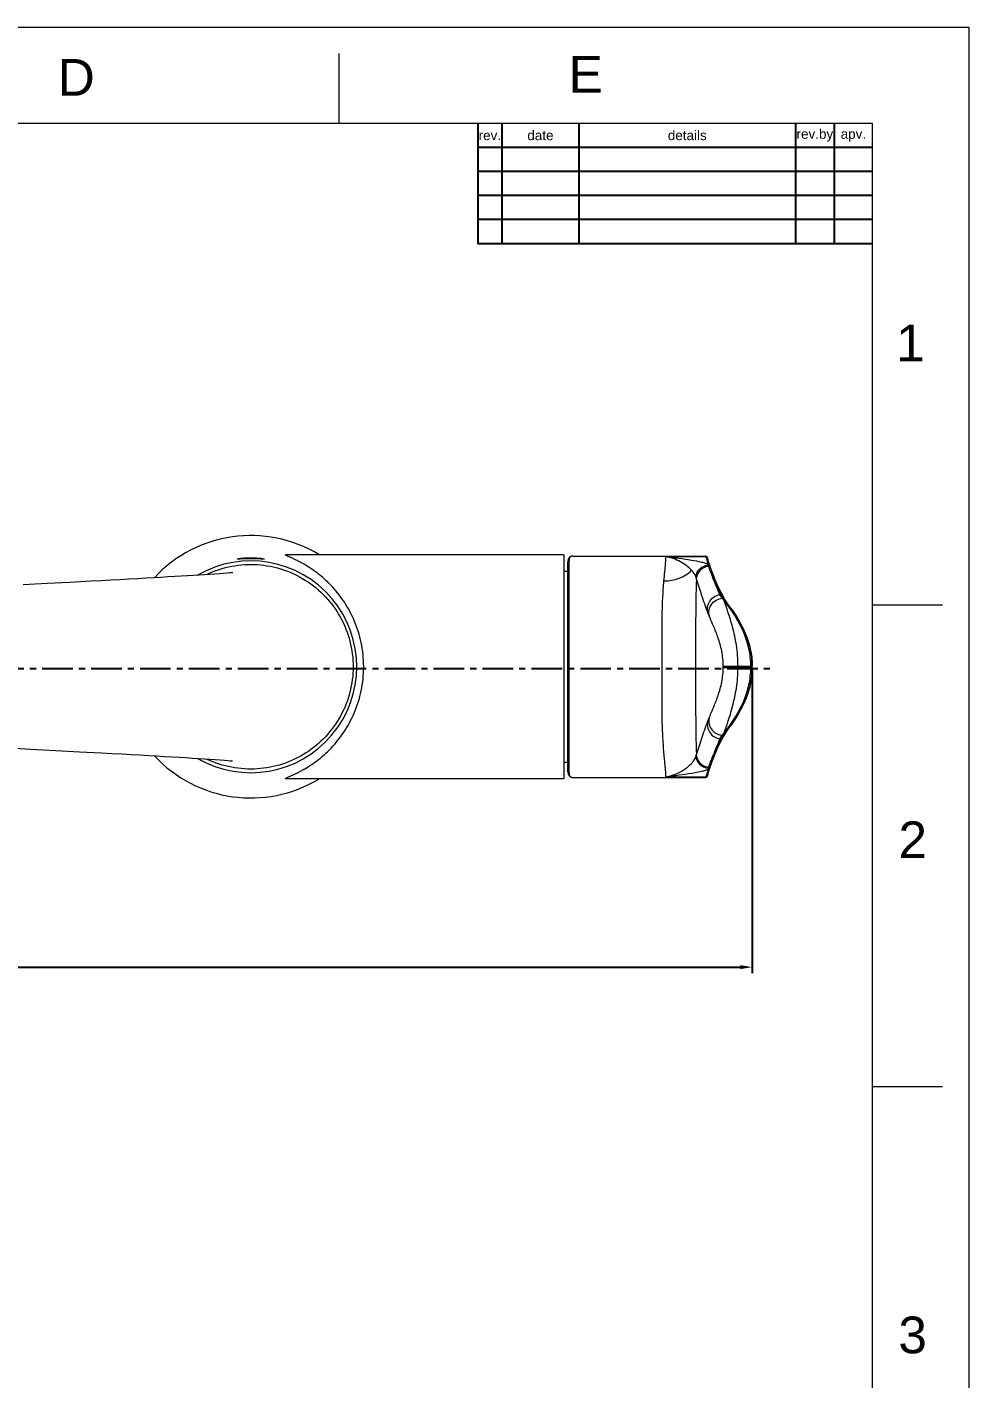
# Model space of a CAD drawing. Header units: millimetres. Extents: x 1991 to 2585, y -707 to 133.
# Drawn here: x 2389.1 to 2584.7, y -147.5 to 133.2 of the extents above; entities that cross this region are included whole.
import ezdxf

# ---------------------------------------------------------------- set-up
doc = ezdxf.new("R2010")
doc.units = ezdxf.units.MM
doc.header["$LTSCALE"] = 0.1
doc.linetypes.add('CENTERX2', pattern=[101.6, 63.5, -12.7, 12.7, -12.7])
doc.layers.get('0').update_dxf_attribs({"lineweight": 13})
for name, color, linetype in [('CENTER', 1, 'CENTERX2'), ('FORM', 7, 'Continuous'), ('TEXT', 2, 'Continuous')]:
    doc.layers.add(name, color=color, linetype=linetype)
doc.layers.add('DIM', color=3, linetype='Continuous', lineweight=9)
doc.styles.get("Standard").update_dxf_attribs({"font": 'arial.ttf'})
doc.dimstyles.new('ISO-25', dxfattribs={"dimtxt": 2.5, "dimasz": 2.5, "dimexe": 1.25, "dimexo": 0.625, "dimtad": 1, "dimlfac": 1.33325, "dimtxsty": 'Standard', "dimcen": 2.5, "dimadec": 0, "dimazin": 0, "dimtfac": 1, "dimtmove": 0, "dimatfit": 3, "dimfxl": 0, "dimarcsym": 0})

# ---------------------------------------------------------------- blocks, each defined once
blk = doc.blocks.new('*D21')
at = {"layer": 'Defpoints', "color": 0}
for p in [(2539.74, 0.23), (2208.18, -0.01), (2539.74, -62)]:
    blk.add_point(p, dxfattribs=at)
at = {"layer": 'DIM', "color": 3, "lineweight": -2}
for p, q in [((2208.18, -0.63), (2208.18, -63.25)), ((2539.74, -0.4), (2539.74, -63.25)), ((2210.68, -62), (2537.24, -62))]:
    blk.add_line(p, q, dxfattribs=at)
at = {"layer": 'DIM', "color": 3}
for points in [[(2210.68, -61.58), (2210.68, -62.41), (2208.18, -62)], [(2537.24, -61.58), (2537.24, -62.41), (2539.74, -62)]]:
    blk.add_solid(points, dxfattribs=at)
at = {"layer": 'DIM', "color": 3, "insert": (2373.96, -58.37), "char_height": 5, "attachment_point": 5}
blk.add_mtext('331,6', dxfattribs=at)

msp = doc.modelspace()

# ---------------------------------------------------------------- linework, layer by layer
at = {"color": 7, "linetype": 'Continuous'}
for p, q in [((1990.7425, 133.243), (2584.7424, 133.243)), ((2584.7425, 133.243), (2584.7425, -706.7567)), ((2453.9424, 113.2431), (2453.9424, 127.7791)), ((2564.7424, 113.243), (2010.7425, 113.243)), ((2564.7424, -686.7567), (2564.7424, 113.243)), ((2437.4101, 22.7772), (2437.5152, 22.9279)), ((2500.5949, 23.634), (2442.8791, 23.634)), ((2500.5949, 23.634), (2500.5949, -22.8659)), ((2502.4602, 23.384), (2502.2566, 23.3636)), ((2502.4632, 23.384), (2502.4606, 23.384)), ((2502.4816, 23.384), (2530.0598, 23.384)), ((2521.7187, 23.2881), (2530.1392, 23.2881)), ((2530.0605, 23.384), (2530.0598, 23.384)), ((2530.0663, 23.3834), (2530.0605, 23.384)), ((2530.0906, 23.3696), (2530.0663, 23.3834)), ((2530.0671, 23.3834), (2530.1109, 23.3797)), ((2530.1392, 23.2881), (2530.0906, 23.3696)), ((2530.1109, 23.3797), (2530.1261, 23.3768)), ((2530.2677, 23.3123), (2530.1255, 23.3775)), ((2530.2284, 23.0402), (2530.1393, 23.2881)), ((2530.3084, 22.7738), (2530.2284, 23.0402)), ((2530.6134, 21.7079), (2530.3084, 22.7738)), ((2530.4163, 23.1045), (2530.4153, 23.1068)), ((2431.8014, 19.9381), (2431.8421, 19.9439)), ((2501.406, -21.3198), (2501.406, 22.0879)), ((2501.706, -21.6066), (2501.706, 22.3747)), ((2530.6306, 21.5489), (2530.6784, 21.3202)), ((2530.7655, 21.0248), (2530.6783, 21.3201)), ((2530.9672, 21.2587), (2530.7415, 22.0608)), ((2530.7712, 21.0062), (2530.7655, 21.0248)), ((2530.9926, 21.1708), (2530.9672, 21.2587)), ((2531.0102, 21.1106), (2530.9716, 21.1908)), ((2531.0104, 21.1105), (2530.9926, 21.1708)), ((2531.011, 21.1081), (2531.0102, 21.1106)), ((2531.251, 20.3704), (2531.011, 21.1081)), ((2531.0159, 21.0891), (2531.2307, 20.4251)), ((2531.5678, 19.5292), (2531.251, 20.3704)), ((2531.2777, 20.2942), (2531.7931, 18.9409)), ((2393.3127, 17.6641), (2388.3289, 17.3954)), ((2397.9905, 17.9139), (2393.3127, 17.6641)), ((2531.5741, 18.8333), (2531.5662, 18.8538)), ((2531.801, 18.9204), (2531.5678, 19.5292)), ((2531.801, 18.9204), (2531.8426, 18.8124)), ((2533.0926, 15.2014), (2533.0031, 15.3562)), ((2533.5279, 14.6135), (2533.0926, 15.2014)), ((2533.1981, 15.4384), (2533.2768, 15.2527)), ((2533.8099, 14.2587), (2533.5279, 14.6134)), ((2533.7727, 14.5246), (2534.0408, 14.1739)), ((2533.81, 14.2586), (2533.8532, 14.1326)), ((2533.928, 14.1024), (2533.81, 14.2586)), ((2535.1187, 12.4923), (2533.928, 14.1024)), ((2534.0408, 14.1739), (2535.2504, 12.5803)), ((2535.2509, 12.5796), (2534.0536, 14.3616)), ((2530.5429, 11.5736), (2530.5294, 11.6095)), ((2530.6242, 11.3558), (2530.543, 11.5724)), ((2530.6232, 11.3606), (2530.543, 11.5722)), ((2530.6224, 11.3605), (2530.6842, 11.1992)), ((2535.1255, 12.4827), (2535.1187, 12.4923)), ((2564.7424, 13.243), (2579.2785, 13.243)), ((2530.9705, 10.5061), (2530.9226, 10.6191)), ((2533.7192, 0.2523), (2536.709, 0.2295)), ((2533.7193, 0.5185), (2536.7091, 0.5386)), ((2539.4397, 0.2295), (2536.709, 0.2295)), ((2536.7092, 0.5386), (2539.4397, 0.5386)), ((2539.4397, 0.5386), (2539.7397, 0.5411)), ((2539.4397, 0.2295), (2539.7397, 0.227)), ((2539.6216, -1.6305), (2539.7397, 0.227)), ((2539.7385, 0.5599), (2539.7387, 0.5412)), ((2530.5179, -10.8686), (2530.5257, -10.8479)), ((2530.6151, -10.6045), (2530.5256, -10.8466)), ((2530.6151, -10.6044), (2530.613, -10.6102)), ((2531.0174, -9.6159), (2530.9105, -9.8678)), ((2533.1315, -14.3843), (2533.5181, -13.8584)), ((2533.7604, -13.7727), (2533.4082, -14.5347)), ((2533.5182, -13.8585), (2533.7999, -13.5038)), ((2534.0307, -13.4189), (2533.7604, -13.7727)), ((2533.8, -13.5037), (2533.918, -13.3475)), ((2533.843, -13.378), (2533.8, -13.5038)), ((2533.918, -13.3475), (2535.1194, -11.7233)), ((2535.2509, -11.8117), (2534.0307, -13.4189)), ((2535.1194, -11.7233), (2535.1309, -11.7072)), ((2535.3751, -11.6411), (2535.2513, -11.811)), ((2384.326, -16.4099), (2389.9144, -16.713)), ((2389.9144, -16.713), (2395.1262, -16.9931)), ((2532.4786, -16.4467), (2532.4231, -16.5855)), ((2532.5169, -16.4626), (2533.2994, -14.9)), ((2532.5171, -16.4622), (2532.5169, -16.4626)), ((2533.398, -14.5567), (2532.5171, -16.4622)), ((2533.0121, -14.5884), (2533.1315, -14.3843)), ((2533.2132, -14.6584), (2533.2079, -14.671)), ((2533.289, -14.4796), (2533.2132, -14.6584)), ((2533.4082, -14.5347), (2533.398, -14.5567)), ((2395.1262, -16.9931), (2400.0036, -17.2524)), ((2400.0036, -17.2524), (2404.595, -17.4938)), ((2531.0143, -20.3408), (2531.2816, -19.5331)), ((2531.2686, -19.5659), (2531.02, -20.319)), ((2531.2945, -19.495), (2531.2686, -19.5659)), ((2531.2816, -19.5331), (2531.6303, -18.6142)), ((2531.8824, -17.9595), (2531.2945, -19.495)), ((2531.6303, -18.6142), (2531.89, -17.9398)), ((2531.6608, -17.8631), (2531.6647, -17.8532)), ((2531.8862, -17.9498), (2531.8824, -17.9595)), ((2530.1393, -22.52), (2530.2281, -22.272)), ((2530.2281, -22.272), (2530.3087, -22.0053)), ((2530.2704, -22.5422), (2530.3704, -22.4275)), ((2530.3087, -22.0053), (2530.6162, -20.9386)), ((2530.3704, -22.4275), (2530.4163, -22.3363)), ((2530.4152, -22.339), (2530.4163, -22.3363)), ((2530.6824, -20.5523), (2530.6344, -20.7769)), ((2530.6823, -20.5523), (2530.7703, -20.2575)), ((2530.6823, -20.5523), (2530.7267, -20.5553)), ((2530.7703, -20.2575), (2530.777, -20.2361)), ((2531.0135, -20.3435), (2531.0143, -20.3408)), ((2500.5949, -22.866), (2442.8374, -22.866)), ((2502.2532, -22.5947), (2502.4602, -22.616)), ((2502.4606, -22.616), (2502.4664, -22.6159)), ((2502.4815, -22.616), (2530.0593, -22.616)), ((2530.1392, -22.52), (2521.7215, -22.52)), ((2530.0592, -22.616), (2530.0599, -22.6159)), ((2530.0599, -22.6159), (2530.0658, -22.6153)), ((2530.0658, -22.6153), (2530.1149, -22.5697)), ((2530.1094, -22.6118), (2530.066, -22.6153)), ((2530.1256, -22.6088), (2530.1094, -22.6118)), ((2530.1149, -22.5697), (2530.1392, -22.52)), ((2530.1254, -22.6094), (2530.2704, -22.5422)), ((2564.7424, -86.757), (2579.2785, -86.757))]:
    msp.add_line(p, q, dxfattribs=at)
for points in [[(2502.4626, 23.384), (2501.8387, 23.2019), (2501.4997, 22.7297), (2501.406, 22.088)], [(2530.4163, 23.1044), (2530.369, 23.1979), (2530.2677, 23.3123)], [(2530.7415, 22.0608), (2530.5827, 22.6049), (2530.4153, 23.1068)], [(2431.8421, 19.9439), (2431.5992, 19.9172), (2431.2043, 19.8788), (2430.6503, 19.8304), (2429.9506, 19.7749), (2429.1219, 19.7145), (2428.1385, 19.6467), (2427.0961, 19.5763), (2426.0104, 19.5044), (2424.8781, 19.4306), (2423.6951, 19.3549), (2422.457, 19.2771), (2421.1621, 19.197), (2419.8092, 19.1147), (2418.3955, 19.0301), (2416.9182, 18.9431), (2415.3742, 18.8536), (2413.7603, 18.7615), (2412.0731, 18.6667), (2410.309, 18.5691), (2408.4643, 18.4685), (2406.5354, 18.3648), (2404.5185, 18.2579), (2402.4061, 18.1471), (2397.9905, 17.9139)], [(2534.0536, 14.3616), (2532.6468, 16.9537), (2531.8017, 18.9207)], [(2539.7397, 0.5411), (2539.6237, 2.3797), (2539.215, 4.599), (2538.5061, 6.8215), (2537.5579, 8.9158), (2536.4758, 10.792), (2535.3748, 12.4095), (2535.2509, 12.5796)], [(2530.6842, 11.1992), (2530.7935, 10.9282), (2530.9226, 10.6191)], [(2539.7397, 0.227), (2539.74, 0.2677), (2539.7397, 0.5411)], [(2535.3751, -11.6411), (2536.4755, -10.0244), (2537.5544, -8.1543), (2538.503, -6.0614), (2539.2093, -3.8538), (2539.6216, -1.6305)], [(2530.9109, -9.8668), (2530.7801, -10.1822), (2530.6731, -10.4506), (2530.613, -10.6102)], [(2533.2994, -14.9), (2534.4464, -12.9741), (2535.2513, -11.811)], [(2531.8862, -17.9498), (2531.996, -17.6717), (2532.3326, -16.871), (2532.5171, -16.4622)], [(2404.595, -17.4938), (2406.7449, -17.6078), (2408.7946, -17.7182), (2410.7485, -17.8251), (2412.611, -17.9287), (2414.3863, -18.029), (2416.0789, -18.1262), (2417.6933, -18.2205), (2419.2339, -18.312), (2420.7047, -18.4009), (2422.1094, -18.4873), (2423.4511, -18.5714), (2424.73, -18.653), (2425.9498, -18.7323), (2427.1141, -18.8094), (2428.2257, -18.8845), (2429.2531, -18.9556), (2430.1067, -19.0188), (2430.8071, -19.0755), (2431.3415, -19.1235), (2431.6965, -19.1593), (2431.7804, -19.1687)], [(2501.406, -21.3199), (2501.4988, -21.9591), (2501.8375, -22.4328), (2502.4663, -22.616)], [(2530.4152, -22.339), (2530.5823, -21.8385), (2530.7417, -21.2943)], [(2530.6344, -20.7769), (2530.6435, -20.7776), (2530.6525, -20.778), (2530.6615, -20.7782)], [(2530.7417, -21.2943), (2530.9714, -20.4872), (2530.9966, -20.4008), (2531.0137, -20.3434)]]:
    msp.add_lwpolyline(points, dxfattribs=at)
for centre, radius, start, end in [((2435.5949, 0.384), 27.25, 58.826503, 137.289271), ((2435.5949, 0.384), 22, 239.863592, 120.122435), ((2496.9817, -25.7879), 46.1635, 84.497467, 85.510903), ((2532.5764, 21.8379), 1.9673, 183.788825, 188.451761), ((2542.7679, 24.4862), 12.2311, 199.392301, 200.043602), ((2533.421, 12.394), 2.9833, 195.95174, 200.268086), ((2503.4654, -9.9943), 38.8275, 35.135764, 35.372769), ((2515.174, 0.3936), 18.5458, 359.563449, 0.385822), ((2515.1681, 0.3935), 21.5416, 359.563864, 0.385977), ((2521.2106, 0.384), 18.2297, 359.514264, 0.485736), ((2533.4122, -11.6239), 2.9771, 160.092327, 164.913366), ((2533.3892, -10.8985), 2.6857, 173.32118, 173.784384), ((2533.3489, -10.8927), 2.645, 157.201562, 173.343905), ((2533.5554, -13.5699), 0.291, 262.650163, 265.773183), ((2504.005, 10.3773), 38.1647, 324.64347, 324.838405), ((2633.5419, -57.6986), 109.3921, 157.794455, 158.638917), ((2673.2754, -72.8054), 151.6577, 158.241043, 158.790916), ((2596.9455, -42.7267), 69.8515, 156.244784, 157.819599), ((2628.8501, -54.9924), 103.7942, 157.140355, 158.200044), ((2533.0542, -14.297), 0.2944, 261.817527, 270.061038), ((2435.5949, 0.384), 27.25, 222.712004, 301.181437), ((2496.9817, 26.5559), 46.1635, 274.489097, 275.502533), ((2530.1404, -22.2209), 0.2991, 269.784804, 325.523362), ((2530.1425, -22.2224), 0.2965, 325.519363, 336.844745), ((2532.6137, -21.0797), 2.0025, 171.299192, 175.959366)]:
    msp.add_arc(centre, radius, start, end, dxfattribs=at)
for points, knots in [([(2432.8253, 22.7576), (2432.821, 22.7618), (2432.8521, 22.7871), (2432.8986, 22.7922), (2433.0006, 22.8233), (2433.2051, 22.86), (2433.5575, 22.917), (2433.8615, 22.9504), (2434.0358, 22.9671)], [0, 0, 0, 0, 0.01442163, 0.06098653, 0.14139667, 0.25581388, 0.57498736, 1, 1, 1, 1]), ([(2433.6704, 22.7724), (2433.5555, 22.7668), (2433.3549, 22.7587), (2433.091, 22.741), (2432.934, 22.7508), (2432.8419, 22.7411), (2432.8253, 22.7576)], [0, 0, 0, 0, 0.40731706, 0.71753317, 0.91685985, 1, 1, 1, 1]), ([(2435.5949, 22.8249), (2435.4185, 22.8249), (2434.7767, 22.8198), (2434.1352, 22.7949), (2433.6704, 22.7724)], [0, 0, 0, 0, 0.27481952, 1, 1, 1, 1]), ([(2434.0358, 22.9671), (2434.1551, 22.9785), (2434.6737, 23.0215), (2435.1944, 23.0394), (2435.5949, 23.0394)], [0, 0, 0, 0, 0.23026943, 1, 1, 1, 1]), ([(2435.5949, 23.0394), (2435.7707, 23.0394), (2436.412, 23.0294), (2437.053, 22.9845), (2437.5152, 22.9279)], [0, 0, 0, 0, 0.27400542, 1, 1, 1, 1]), ([(2437.3487, 22.7805), (2437.2178, 22.7866), (2436.6336, 22.8121), (2436.0487, 22.8249), (2435.5949, 22.8249)], [0, 0, 0, 0, 0.22404087, 1, 1, 1, 1]), ([(2438.3645, 22.7576), (2438.3581, 22.7512), (2438.3274, 22.7482), (2438.2726, 22.7435), (2438.1843, 22.7443), (2438.0114, 22.7484), (2437.7291, 22.7622), (2437.4863, 22.7741), (2437.3487, 22.7805)], [0, 0, 0, 0, 0.02665739, 0.08247647, 0.16863726, 0.28328079, 0.59398675, 1, 1, 1, 1]), ([(2437.5152, 22.9279), (2437.6403, 22.9125), (2437.846, 22.8855), (2438.1492, 22.8296), (2438.2524, 22.8076), (2438.3762, 22.7692), (2438.3645, 22.7576)], [0, 0, 0, 0, 0.43435775, 0.75248635, 0.94327108, 1, 1, 1, 1]), ([(2459.0347, 0.384), (2459.0347, 2.0659), (2458.6913, 5.3716), (2457.2331, 9.9801), (2455.3879, 13.3708), (2453.6608, 15.7162), (2452.2999, 17.268), (2450.8737, 18.6473), (2449.4062, 19.8589), (2447.9247, 20.907), (2446.6851, 21.6604), (2445.7187, 22.1858), (2445.0359, 22.5322), (2444.3959, 22.837), (2443.8975, 23.0625), (2443.5383, 23.2219), (2443.3086, 23.3241), (2443.1132, 23.4125), (2442.958, 23.4869), (2442.8576, 23.5392), (2442.8026, 23.5759), (2442.7815, 23.594), (2442.7689, 23.6128), (2442.7889, 23.6384), (2442.8154, 23.6337), (2442.8339, 23.6339)], [0, 0, 0, 0, 0.16716822, 0.32752561, 0.4775029, 0.54845125, 0.61672675, 0.68239663, 0.74544605, 0.80569153, 0.86261825, 0.88950926, 0.91500792, 0.93870815, 0.95996227, 0.96937892, 0.97776497, 0.98494408, 0.99070881, 0.99484298, 0.99623975, 0.9971834, 0.99773667, 0.99816813, 1, 1, 1, 1]), ([(2502.2566, 23.3636), (2502.1699, 23.3446), (2502.0004, 23.2744), (2501.8168, 23.0509), (2501.7209, 22.7391), (2501.706, 22.5048), (2501.706, 22.3747)], [0, 0, 0, 0, 0.21648411, 0.43049735, 0.68267455, 1, 1, 1, 1]), ([(2521.4034, 18.2495), (2521.4597, 18.8954), (2521.5667, 20.0412), (2521.6952, 21.3814), (2521.7575, 22.2305), (2521.7775, 22.6931), (2521.7707, 23.0323), (2521.7453, 23.2198), (2521.7187, 23.2882)], [0, 0, 0, 0, 0.38449832, 0.6824013, 0.79820939, 0.88954701, 0.95650492, 1, 1, 1, 1]), ([(2527.1495, 20.435), (2526.8367, 20.7754), (2526.1041, 21.4166), (2524.3522, 22.5309), (2522.8025, 23.0742), (2521.7187, 23.2881)], [0, 0, 0, 0, 0.22312885, 0.46678895, 1, 1, 1, 1]), ([(2521.7187, 23.2881), (2522.6647, 23.1739), (2524.4581, 22.9456), (2526.947, 22.5775), (2528.7621, 22.2451), (2529.9342, 21.9497), (2530.411, 21.7937), (2530.6133, 21.7079)], [0, 0, 0, 0, 0.31591095, 0.59929222, 0.8341408, 0.92713729, 1, 1, 1, 1]), ([(2530.4153, 23.1068), (2530.3924, 23.1608), (2530.3131, 23.255), (2530.1955, 23.2883), (2530.1393, 23.2881)], [0, 0, 0, 0, 0.51084436, 1, 1, 1, 1]), ([(2426.5565, 19.6166), (2428.1627, 20.3722), (2431.5824, 21.4793), (2436.9506, 21.8166), (2442.2376, 20.8061), (2447.1054, 18.5118), (2451.2532, 15.0829), (2454.4139, 10.7262), (2456.3955, 5.7256), (2456.8449, 2.1592), (2456.8449, 0.3841)], [0, 0, 0, 0, 0.12499923, 0.2499931, 0.37500145, 0.499999, 0.62499854, 0.75000244, 0.87499944, 1, 1, 1, 1]), ([(2501.406, 22.088), (2501.406, 22.1617), (2501.4734, 22.3167), (2501.63, 22.3747), (2501.706, 22.3747)], [0, 0, 0, 0, 0.49210014, 1, 1, 1, 1]), ([(2521.4034, 18.2495), (2522.4655, 18.2213), (2524.5867, 18.5293), (2526.4513, 19.6742), (2527.1482, 20.4354)], [0, 0, 0, 0, 0.50725312, 1, 1, 1, 1]), ([(2527.9957, 19.154), (2527.9531, 19.2634), (2527.7353, 19.7297), (2527.4174, 20.1432), (2527.1494, 20.4349)], [0, 0, 0, 0, 0.22870261, 1, 1, 1, 1]), ([(2527.9957, 19.1539), (2528.1226, 19.7617), (2528.7779, 20.9322), (2530.0068, 21.4828), (2530.6304, 21.5487)], [0, 0, 0, 0, 0.49751677, 1, 1, 1, 1]), ([(2528.1345, 18.5912), (2528.1859, 19.2414), (2528.7504, 20.556), (2530.0217, 21.2192), (2530.6784, 21.3201)], [0, 0, 0, 0, 0.49537121, 1, 1, 1, 1]), ([(2530.9019, 21.4912), (2530.8844, 21.5526), (2530.8069, 21.6662), (2530.6764, 21.7081), (2530.6133, 21.7079)], [0, 0, 0, 0, 0.50286735, 1, 1, 1, 1]), ([(2530.9463, 21.3326), (2530.9279, 21.3978), (2530.8424, 21.5193), (2530.6982, 21.5551), (2530.6306, 21.5489)], [0, 0, 0, 0, 0.49910598, 1, 1, 1, 1]), ([(2530.9716, 21.1908), (2530.9401, 21.2378), (2530.8492, 21.3138), (2530.7323, 21.3284), (2530.6783, 21.3201)], [0, 0, 0, 0, 0.50879288, 1, 1, 1, 1]), ([(2531.5662, 18.8538), (2531.4274, 19.2113), (2531.1551, 19.9258), (2530.8839, 20.6418), (2530.7712, 21.0062)], [0, 0, 0, 0, 0.50132303, 1, 1, 1, 1]), ([(2520.9957, 0.384), (2520.9956, 2.0742), (2520.9896, 5.3712), (2521.0025, 10.1177), (2521.1159, 14.3856), (2521.2982, 17.0418), (2521.4034, 18.2495)], [0, 0, 0, 0, 0.28365373, 0.55330922, 0.79656296, 1, 1, 1, 1]), ([(2528.1346, 18.5914), (2528.0286, 15.7668), (2527.956, 9.7008), (2527.9808, 0.3878), (2527.956, -8.9244), (2528.0283, -14.9991), (2528.1345, -17.8228)], [0, 0, 0, 0, 0.23284755, 0.4996453, 0.7672198, 1, 1, 1, 1]), ([(2528.1346, 18.5913), (2528.1305, 18.6383), (2528.1051, 18.8303), (2528.0481, 19.0171), (2527.9951, 19.1534)], [0, 0, 0, 0, 0.24407715, 1, 1, 1, 1]), ([(2530.5295, 11.608), (2530.2999, 12.2149), (2529.8585, 13.411), (2529.2647, 15.1927), (2528.6973, 16.9135), (2528.3335, 18.043), (2528.1345, 18.5912)], [0, 0, 0, 0, 0.26367416, 0.51794816, 0.76304759, 1, 1, 1, 1]), ([(2533.003, 15.3562), (2532.8758, 15.6445), (2532.3796, 16.7953), (2531.9138, 17.959), (2531.5741, 18.8333)], [0, 0, 0, 0, 0.25148816, 1, 1, 1, 1]), ([(2531.8426, 18.8124), (2532.1697, 17.9655), (2532.6149, 16.838), (2533.0799, 15.7187), (2533.1981, 15.4384)], [0, 0, 0, 0, 0.74906471, 1, 1, 1, 1]), ([(2530.5526, 11.5741), (2530.4414, 11.9631), (2530.3777, 12.8354), (2530.8419, 14.0822), (2531.7932, 15.004), (2532.6081, 15.2974), (2533.0031, 15.3562)], [0, 0, 0, 0, 0.23982362, 0.50202552, 0.76329712, 1, 1, 1, 1]), ([(2530.9226, 10.6191), (2530.7623, 10.9976), (2530.611, 11.9108), (2531.0814, 13.2732), (2532.1563, 14.2772), (2533.0837, 14.571), (2533.5279, 14.6135)], [0, 0, 0, 0, 0.22484697, 0.48543024, 0.75587344, 1, 1, 1, 1]), ([(2533.2768, 15.2526), (2533.317, 15.1584), (2533.4857, 14.9144), (2533.6573, 14.6773), (2533.7727, 14.5246)], [0, 0, 0, 0, 0.34856094, 1, 1, 1, 1]), ([(2533.8532, 14.1326), (2534.1142, 13.374), (2534.7403, 11.5781), (2535.6799, 8.5004), (2536.4815, 4.7276), (2536.7014, 1.9748), (2536.7091, 0.5386)], [0, 0, 0, 0, 0.17244316, 0.40884446, 0.69127325, 1, 1, 1, 1]), ([(2539.4397, 0.5386), (2539.4299, 1.7253), (2539.1674, 4.0466), (2537.8874, 8.1111), (2536.3259, 10.7775), (2535.2182, 12.3515)], [0, 0, 0, 0, 0.27980828, 0.54620552, 1, 1, 1, 1]), ([(2535.2571, 12.5711), (2536.4124, 10.9922), (2538.0646, 8.3071), (2539.44, 4.1689), (2539.7268, 1.782), (2539.7385, 0.5599)], [0, 0, 0, 0, 0.45095225, 0.71830908, 1, 1, 1, 1]), ([(2533.7193, 0.5181), (2533.7122, 1.5656), (2533.4892, 3.5969), (2532.6966, 6.3616), (2531.7942, 8.6199), (2531.2091, 9.9462), (2530.97, 10.5073)], [0, 0, 0, 0, 0.30120993, 0.58316215, 0.82461682, 1, 1, 1, 1]), ([(2456.8449, 0.3841), (2456.8449, -1.3911), (2456.3955, -4.9577), (2454.4136, -9.9585), (2451.2527, -14.3153), (2447.1045, -17.7443), (2442.2364, -20.0384), (2436.949, -21.0486), (2431.5806, -20.7108), (2428.1608, -19.6034), (2426.5546, -18.8476)], [0, 0, 0, 0, 0.12500056, 0.24999756, 0.37500146, 0.500001, 0.62499856, 0.7500069, 0.87500078, 1, 1, 1, 1]), ([(2442.8333, -22.866), (2442.8144, -22.8659), (2442.7875, -22.8713), (2442.7668, -22.8453), (2442.7801, -22.8266), (2442.8013, -22.8087), (2442.8562, -22.7722), (2442.9557, -22.72), (2443.11, -22.646), (2443.3047, -22.5579), (2443.5337, -22.456), (2443.8922, -22.2968), (2444.3902, -22.0715), (2445.0301, -21.7669), (2445.7132, -21.4207), (2446.6801, -20.8951), (2447.9206, -20.1417), (2449.4033, -19.0931), (2450.872, -17.8808), (2452.2993, -16.5007), (2453.6612, -14.9482), (2455.3884, -12.6018), (2457.2336, -9.2108), (2458.6916, -4.6027), (2459.0347, -1.2976), (2459.0347, 0.384)], [0, 0, 0, 0, 0.00187186, 0.00230088, 0.00285797, 0.00380976, 0.0052042, 0.00930496, 0.01503038, 0.02218034, 0.03054795, 0.03993974, 0.06116774, 0.08486275, 0.11036948, 0.13726505, 0.19422186, 0.2545032, 0.31759116, 0.38330011, 0.45161087, 0.52258195, 0.67256752, 0.83287298, 1, 1, 1, 1]), ([(2521.7215, -22.52), (2521.7573, -22.428), (2521.7795, -22.1623), (2521.7739, -21.6799), (2521.7276, -21.0078), (2521.6522, -20.1542), (2521.5539, -19.1245), (2521.3946, -17.431), (2521.1963, -14.9552), (2521.052, -11.609), (2520.9948, -7.8496), (2520.9919, -3.8063), (2520.9959, -1.0293), (2520.9958, 0.384)], [0, 0, 0, 0, 0.01292165, 0.03414119, 0.06345536, 0.10085033, 0.14629465, 0.19873768, 0.32336142, 0.47112351, 0.63674378, 0.81513163, 1, 1, 1, 1]), ([(2531.0175, -9.6155), (2531.2603, -9.0468), (2531.8434, -7.7203), (2532.7297, -5.4767), (2533.4961, -2.7589), (2533.7114, -0.7709), (2533.7192, 0.2529)], [0, 0, 0, 0, 0.18005008, 0.42194985, 0.70189829, 1, 1, 1, 1]), ([(2536.709, 0.2295), (2536.7002, -1.2094), (2536.4776, -3.9669), (2535.6711, -7.7446), (2534.7289, -10.8237), (2534.1029, -12.6199), (2533.843, -13.378)], [0, 0, 0, 0, 0.30898742, 0.5915573, 0.82791542, 1, 1, 1, 1]), ([(2535.2058, -11.6012), (2536.3146, -10.0271), (2537.8776, -7.3636), (2539.1647, -3.294), (2539.4298, -0.9661), (2539.4397, 0.2295)], [0, 0, 0, 0, 0.45319898, 0.71858123, 1, 1, 1, 1]), ([(2539.7385, 0.208), (2539.7268, -1.0196), (2539.4387, -3.4077), (2538.0618, -7.5421), (2536.4149, -10.2203), (2535.2621, -11.7964)], [0, 0, 0, 0, 0.28316131, 0.54963259, 1, 1, 1, 1]), ([(2528.1345, -17.8227), (2528.3326, -17.2765), (2528.6948, -16.1512), (2529.2607, -14.4373), (2529.8509, -12.6626), (2530.2914, -11.4721), (2530.518, -10.867)], [0, 0, 0, 0, 0.23704264, 0.48216826, 0.73641316, 1, 1, 1, 1]), ([(2530.5377, -10.8491), (2530.4327, -11.2385), (2530.381, -12.1077), (2530.8593, -13.3404), (2531.8115, -14.2453), (2532.6205, -14.5318), (2533.0123, -14.5884)], [0, 0, 0, 0, 0.24066412, 0.50306838, 0.76379952, 1, 1, 1, 1]), ([(2530.7193, -10.6077), (2530.6781, -10.9861), (2530.7646, -11.8041), (2531.3923, -12.8764), (2532.3771, -13.6093), (2533.1491, -13.8235), (2533.5182, -13.8585)], [0, 0, 0, 0, 0.2412091, 0.50400619, 0.76505767, 1, 1, 1, 1]), ([(2533.7604, -13.7728), (2533.6495, -13.9199), (2533.486, -14.1503), (2533.3278, -14.3883), (2533.289, -14.4796)], [0, 0, 0, 0, 0.64991338, 1, 1, 1, 1]), ([(2521.7215, -22.52), (2522.4252, -22.3797), (2523.7795, -21.9813), (2525.5978, -21.0385), (2526.8645, -20.022), (2527.632, -19.1109), (2527.9085, -18.6236), (2527.9989, -18.375)], [0, 0, 0, 0, 0.27700538, 0.54108809, 0.78652032, 0.89786779, 1, 1, 1, 1]), ([(2527.9989, -18.375), (2528.0165, -18.3293), (2528.0801, -18.1505), (2528.1223, -17.9631), (2528.1345, -17.8227)], [0, 0, 0, 0, 0.25807432, 1, 1, 1, 1]), ([(2530.6343, -20.7767), (2530.0098, -20.7104), (2528.7795, -20.158), (2528.1252, -18.9846), (2527.9996, -18.3758)], [0, 0, 0, 0, 0.50256062, 1, 1, 1, 1]), ([(2530.6824, -20.5522), (2530.0249, -20.4521), (2528.7514, -19.7894), (2528.1859, -18.4735), (2528.1345, -17.8227)], [0, 0, 0, 0, 0.50466312, 1, 1, 1, 1]), ([(2530.777, -20.2361), (2530.9026, -19.8343), (2531.2058, -19.0456), (2531.5066, -18.2571), (2531.6608, -17.8631)], [0, 0, 0, 0, 0.49875915, 1, 1, 1, 1]), ([(2501.706, -21.6066), (2501.63, -21.6066), (2501.4734, -21.5486), (2501.4061, -21.3936), (2501.406, -21.32)], [0, 0, 0, 0, 0.50789578, 1, 1, 1, 1]), ([(2501.706, -21.6066), (2501.706, -21.7363), (2501.7208, -21.9699), (2501.816, -22.281), (2501.9982, -22.5045), (2502.1669, -22.5753), (2502.2532, -22.5947)], [0, 0, 0, 0, 0.31712369, 0.56946994, 0.78365806, 1, 1, 1, 1]), ([(2530.6162, -20.9386), (2530.4141, -21.0245), (2529.9378, -21.1806), (2528.7662, -21.4762), (2526.9512, -21.809), (2524.462, -22.1773), (2522.6679, -22.4057), (2521.7215, -22.52)], [0, 0, 0, 0, 0.07279171, 0.16573974, 0.40052721, 0.68396072, 1, 1, 1, 1]), ([(2530.6162, -20.9386), (2530.6791, -20.9387), (2530.8093, -20.8972), (2530.8868, -20.784), (2530.9045, -20.7228)], [0, 0, 0, 0, 0.49675787, 1, 1, 1, 1]), ([(2530.6615, -20.7782), (2530.7251, -20.7784), (2530.8559, -20.7363), (2530.9328, -20.6224), (2530.9502, -20.5614)], [0, 0, 0, 0, 0.50053728, 1, 1, 1, 1]), ([(2530.7267, -20.5553), (2530.7896, -20.5546), (2530.919, -20.515), (2530.9949, -20.403), (2531.0135, -20.3435)], [0, 0, 0, 0, 0.5024607, 1, 1, 1, 1])]:
    msp.add_open_spline(points, degree=3, knots=knots, dxfattribs=at)
for points in [[(2533.2768, 15.2526), (2533.2142, 15.3274), (2533.0995, 15.3706), (2533.0031, 15.3562)], [(2533.7727, 14.5246), (2533.716, 14.5903), (2533.614, 14.6247), (2533.5279, 14.6135)], [(2533.81, 14.2586), (2533.8914, 14.2681), (2533.9878, 14.2364), (2534.0408, 14.1739)], [(2533.534, -13.8601), (2533.6159, -13.8661), (2533.7093, -13.8315), (2533.763, -13.7694)], [(2533.8, -13.5037), (2533.8814, -13.5131), (2533.9777, -13.4813), (2534.0307, -13.4189)], [(2533.0545, -14.5914), (2533.1411, -14.5914), (2533.2349, -14.5472), (2533.289, -14.4796)]]:
    msp.add_open_spline(points, degree=3, dxfattribs=at)
at = {"layer": 'CENTER'}
msp.add_line((2199.2355, -0.0088), (2543.7558, -0.0088), dxfattribs=at)
at = {"layer": 'FORM'}
for p, q in [((2482.7424, 113.243), (2482.7424, 88.243)), ((2487.7424, 113.243), (2487.7424, 88.243)), ((2503.7424, 113.243), (2503.7424, 88.243)), ((2548.7424, 113.243), (2548.7424, 88.243)), ((2556.7424, 113.243), (2556.7424, 88.243)), ((2564.7424, 108.243), (2482.7424, 108.243)), ((2564.7424, 103.243), (2482.7424, 103.243)), ((2564.7424, 98.243), (2482.7424, 98.243)), ((2564.7424, 93.243), (2482.7424, 93.243)), ((2564.7424, 88.243), (2482.7424, 88.243))]:
    msp.add_line(p, q, dxfattribs=at)

# ---------------------------------------------------------------- texts
at = {"char_height": 7.6238, "attachment_point": 5}
for s, width, insert in [('D', 10, (2399.3454, 122.7901)), ('E', 10, (2505.1389, 123.4243)), ('1', 50, (2572.5937, 67.6495)), ('2', 50, (2573.0711, -35.5509)), ('3', 50, (2573.0521, -138.4388))]:
    msp.add_mtext_dynamic_manual_height_columns(s, width=width, gutter_width=12.5, heights=[0], dxfattribs=dict(at, insert=insert))
at = {"layer": 'TEXT', "char_height": 2, "attachment_point": 5}
for s, width, insert in [('rev.', 5, (2485.2424, 110.743)), ('date', 16, (2495.7424, 110.743)), ('details', 45, (2526.2424, 110.743)), ('rev.by', 8, (2552.7424, 110.743)), ('apv.', 8, (2560.7424, 110.743))]:
    msp.add_mtext_dynamic_manual_height_columns(s, width=width, gutter_width=12.5, heights=[0], dxfattribs=dict(at, insert=insert))

# ---------------------------------------------------------------- dimensions: what is measured, and where the dimension line sits
at = {"layer": 'DIM'}
dim = msp.add_linear_dim(base=(2539.7397, -61.9955), p1=(2208.1835, -0.0088), p2=(2539.7397, 0.227), dimstyle='ISO-25', override={"dimtxt": 5, "dimdec": 1, "dimlfac": 1, "dimcen": 5, "dimclrd": 3, "dimclre": 3, "dimclrt": 3, "dimtdec": 1, "dimfxl": 1.25}, dxfattribs=at)
dim.commit()
dim.dimension.update_dxf_attribs({"geometry": '*D21', "text_midpoint": (2373.9616, -58.3658)})

doc.saveas('drawing.dxf')
